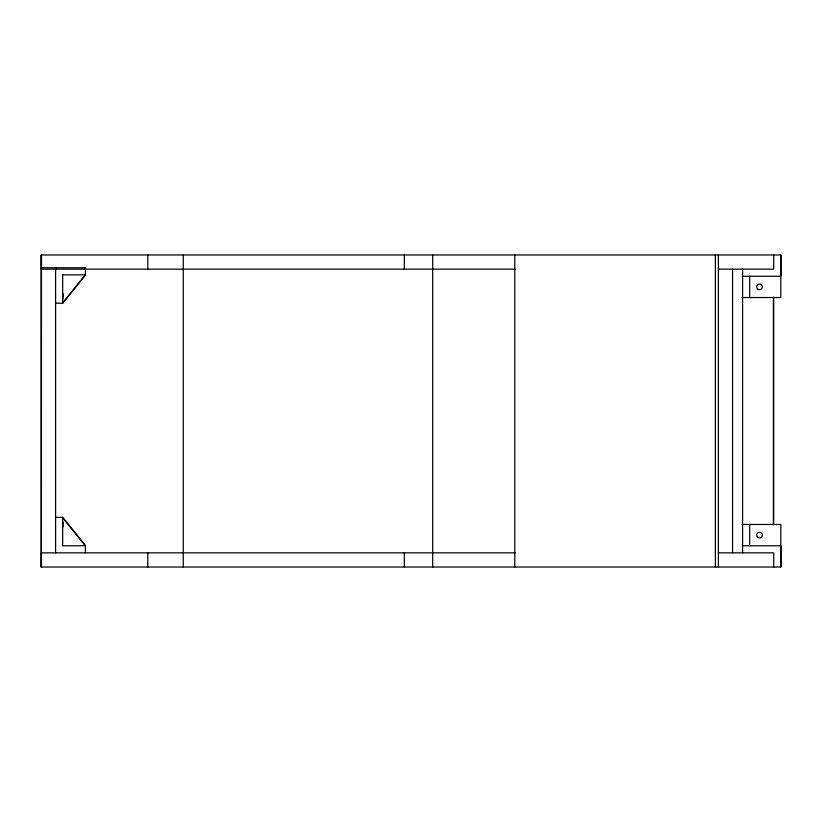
<?xml version="1.0" encoding="UTF-8"?>
<svg xmlns="http://www.w3.org/2000/svg" width="822" height="822" viewBox="0 0 822 822"><rect width="100%" height="100%" fill="white"/><g stroke="black" fill="none" stroke-linecap="round" stroke-linejoin="round"><path stroke-width="1.23" d="M62.493 303.205L85.385 274.836L85.385 267.746L41.419 267.746M55.608 303.205L62.698 303.205L85.55 274.836L62.493 274.836M515.26 269.164L41.419 269.164L41.449 254.974L41.419 567.026L41.449 552.836L515.26 552.836M718.387 269.164L773.718 269.164L773.718 254.974M742.605 276.254L780.9 276.254L780.9 254.974L41.1 254.974L41.1 567.026L780.9 567.026L780.9 545.746L742.605 545.746M742.04 297.533L780.818 297.533L780.818 254.974M55.608 517.377L62.698 517.377L85.55 545.746L62.493 545.746M742.04 524.467L780.818 524.467L780.818 567.026M718.387 552.836L773.718 552.836L773.718 567.026M62.493 517.377L85.385 545.746L85.385 552.836M773.718 297.358L773.718 524.642M773.379 297.358L773.379 524.642M749.695 276.254L749.695 297.533M749.695 524.467L749.695 545.746M742.605 269.164L742.605 552.836M732.577 269.164L732.577 552.836M718.387 254.974L718.387 567.026M715.376 254.974L715.376 567.026M514.788 254.974L514.788 567.026M432.701 254.974L432.701 567.026M404.332 254.974L404.332 269.164M404.332 552.836L404.332 567.026M183.265 254.974L183.265 567.026M147.806 254.974L147.806 269.164M147.806 552.836L147.806 567.026M62.698 274.836L62.667 303.205M62.667 517.377L62.698 545.746M55.608 267.746L55.608 552.836M62.667 523.737L62.678 527.303L62.678 521.631L62.667 523.737M62.667 295.375C62.678 307.243 62.698 286.878 62.667 295.375M757.535 288.892A2.836 2.836 0 0 0 762.282 287.628A2.836 2.836 0 0 0 758.809 284.155A2.836 2.836 0 0 0 757.535 288.892M758.12 537.567A2.836 2.836 0 0 0 762.374 535.112A2.836 2.836 0 0 0 758.12 532.656A2.836 2.836 0 0 0 758.12 537.567"/></g></svg>
